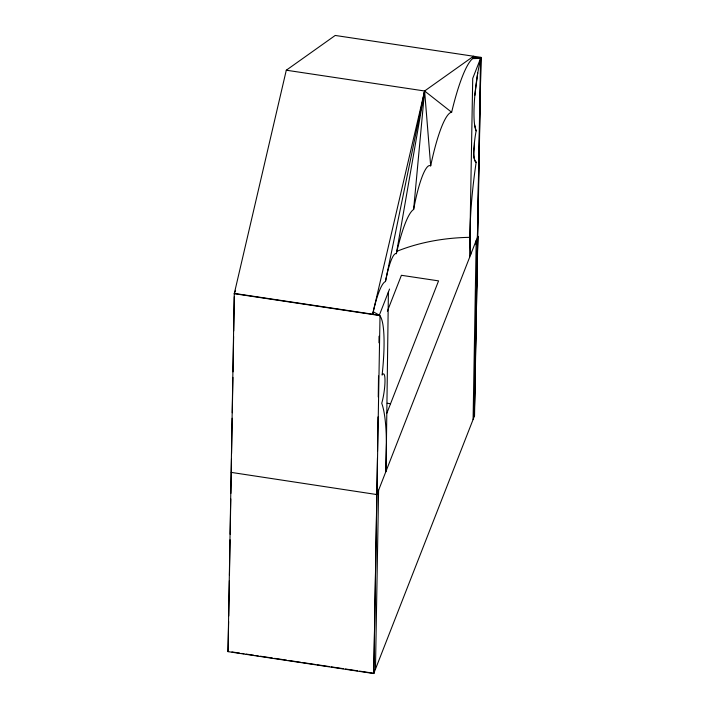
<?xml version="1.0" encoding="UTF-8"?>
<svg xmlns="http://www.w3.org/2000/svg" width="709" height="709" viewBox="0 0 709 709"><rect width="100%" height="100%" fill="white"/><g stroke="black" fill="none" stroke-linecap="round" stroke-linejoin="round"><path stroke-width="1.06" d="M377.454 457.81L373.776 673.55L228.014 651.642L234.262 293.694L286.294 70.209L335.224 35.45L480.986 57.358L474.534 415.82L373.847 673.266L359.658 671.139M377.543 451.181L377.986 416.91M378.252 397.013L378.526 376.009M378.961 342.846L379.049 336.208M386.05 471.077L388.399 291.984M228.014 651.642L228.644 621.536M228.741 616.015L229.362 580.662M229.459 575.141L230.071 539.788M230.168 534.258L230.788 498.906M230.886 493.384L231.48 459.14M231.577 453.609L232.197 418.257M232.286 412.735L232.906 377.383M233.004 371.862L233.624 336.509M233.722 330.979L234.316 296.734M373.776 673.55L380.024 315.602L234.262 293.694L235.583 290.336M375.469 669.128L378.597 490.149M469.597 257.376L472.717 78.407L480.986 57.358L477.423 237.347L376.896 494.572L231.249 472.398M476.209 240.457L473.089 419.436L477.857 236.327L477.423 237.347M477.857 236.327L474.303 416.325L480.551 58.377L473.142 57.261M385.687 472.017L386.423 442.646A136.766 24.026 -81.6 0 0 381.734 403.288A18.186 3.191 -81.6 0 0 384.996 381.327A18.186 3.191 -81.6 0 0 382.107 375.079A75.305 13.232 -81.6 0 0 379.324 315.204L389.551 289.05M372.686 314.211A53.317 9.252 -81.5 0 1 385.448 281.553L387.167 273.55A37.834 6.567 -81.5 0 1 396.358 253.654A78.726 13.657 -81.5 0 1 413.631 209.483A56.64 9.829 -81.5 0 1 430.682 165.862A81.925 14.215 -81.5 0 1 451.642 112.244A105.056 18.23 -81.5 0 1 472.602 58.625L480.551 58.377L477.733 72.956A54.15 9.394 -81.5 0 0 476.138 130.873A25.701 4.458 -81.5 0 0 474.445 142.5C474.454 148.793 472.203 156.414 475.668 162.051L476.182 162.086A114.096 19.799 -81.5 0 0 470.776 254.363M413.631 209.483L424.611 90.991L473.541 56.241L472.602 58.625M474.445 142.5C474.259 148.863 472.46 156.104 475.509 161.962L476.182 162.086M474.835 95.405L477.733 72.956M396.358 253.654L424.611 90.991L286.294 70.209M385.448 281.553L424.611 90.991L451.642 112.244M387.38 311.198L401.409 275.296L438.57 280.879L386.839 413.214M476.138 244.64L477.352 241.53M234.369 293.42L379.324 315.204L373.572 311.942L372.579 314.486L424.611 90.991L430.682 165.862M387.211 403.235L390.473 403.722M228.121 651.367L228.67 651.447M231.949 651.943L239.589 653.095M241.769 653.423L243.958 653.751M246.138 654.079L253.778 655.222M255.958 655.55L258.147 655.878M260.327 656.206L272.336 658.014M274.516 658.342L286.525 660.141M288.705 660.478L300.713 662.277M302.903 662.605L314.902 664.413M317.091 664.741L329.1 666.54M331.28 666.868L343.289 668.676M345.469 669.004L357.478 670.811M376.195 494.182L376.896 494.572M476.138 130.873L474.587 124.74M396.854 251.323A138.246 82.616 1 0 1 469.899 237.338"/></g></svg>
